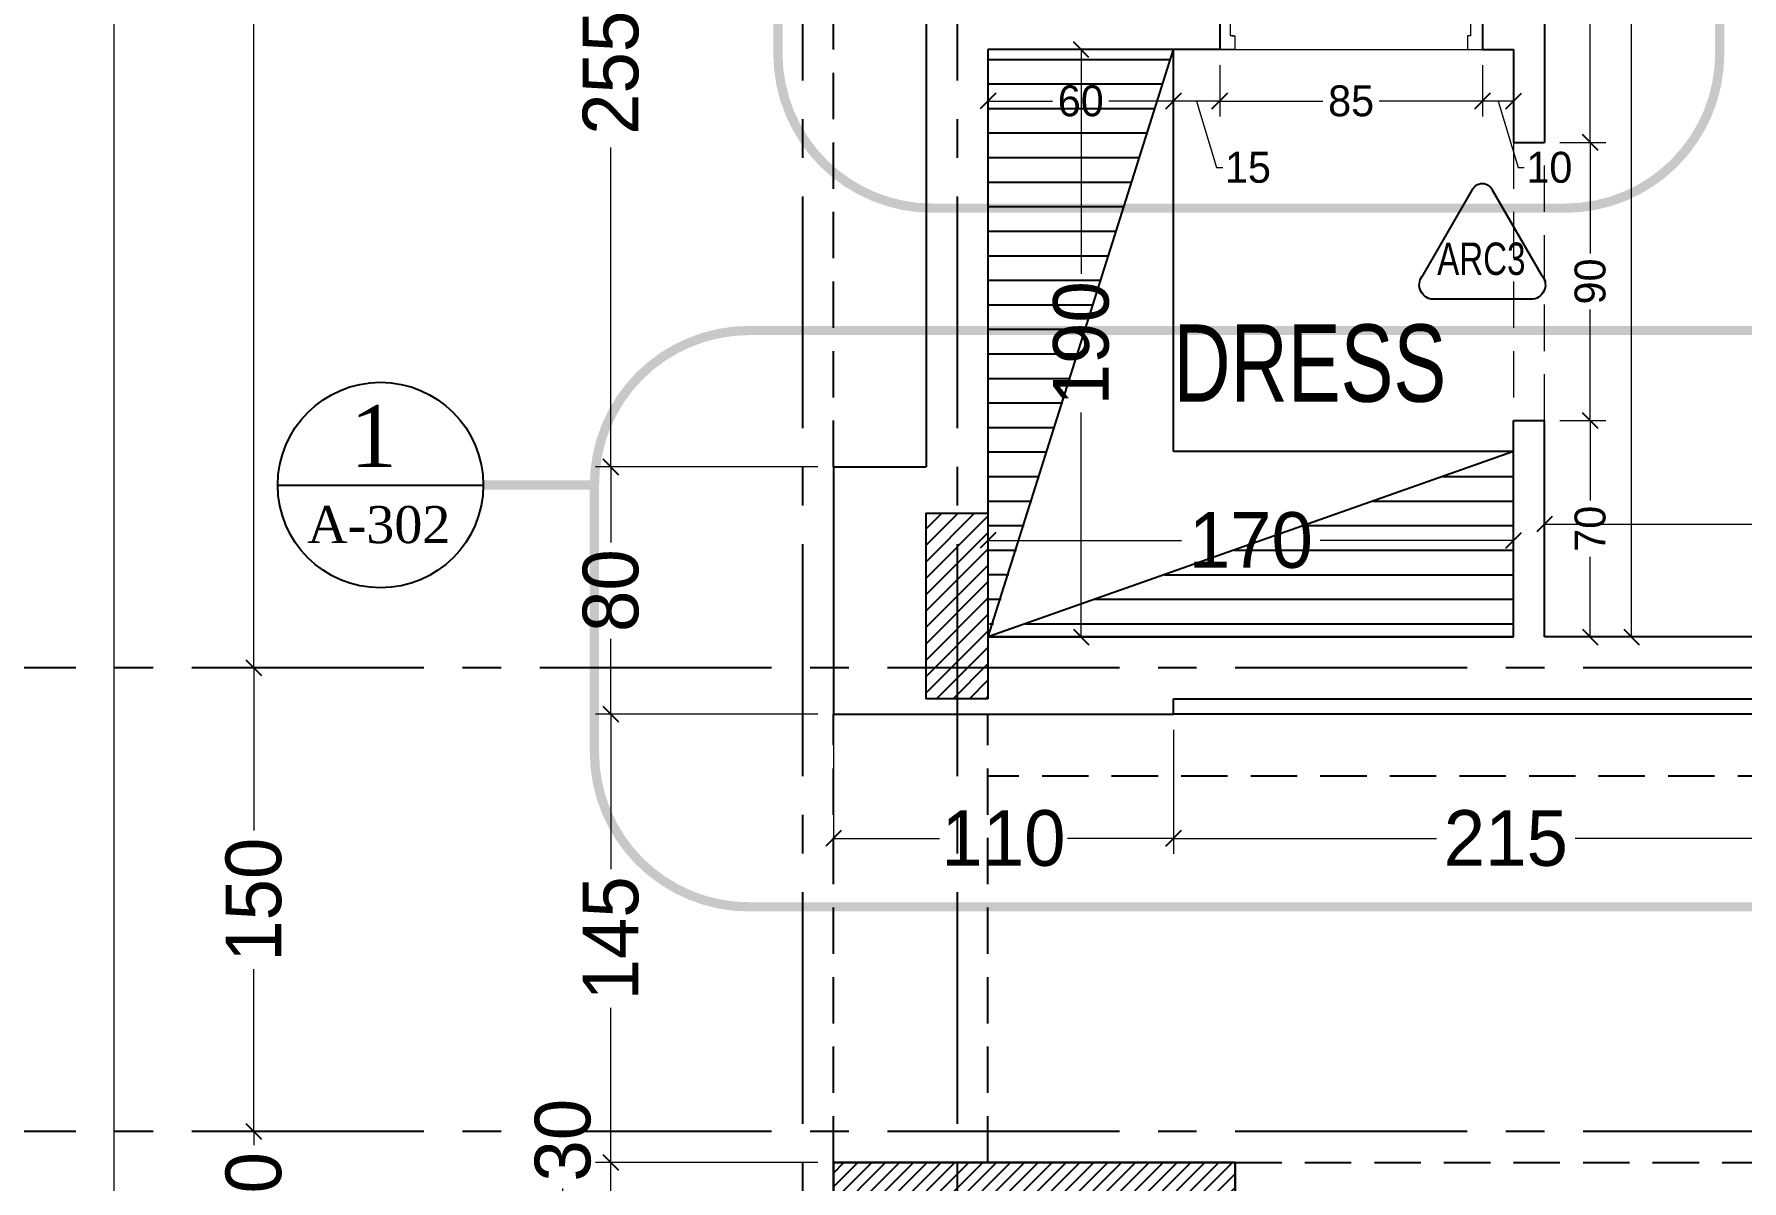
# Model space of a CAD drawing. Header units: centimetres. Extents: x 7997 to 116674, y 1017 to 13844.
# Drawn here: x 38694 to 39247, y 8681 to 9052 of the extents above; entities that cross this region are included whole.
import ezdxf

# ---------------------------------------------------------------- set-up
doc = ezdxf.new("R2010")
doc.units = ezdxf.units.CM
doc.header["$LTSCALE"] = 200
doc.header["$PDMODE"] = 2
for name, pattern in [('A-106-Typical Floor Plan$0$HIDDEN', [0.375, 0.25, -0.125]), ('CENTER2', [1.125, 0.75, -0.125, 0.125, -0.125]), ('DASHED', [0.75, 0.5, -0.25]), ('DASHED2', [0.375, 0.25, -0.125])]:
    doc.linetypes.add(name, pattern=pattern)
for name, color, linetype, lineweight in [('$1$FIXTURE', 6, 'Continuous', 13), ('$1$WALL', 3, 'Continuous', 25), ('HAT', 8, 'Continuous', 9), ('TEXT', 6, 'Continuous', 18), ('WALL', 3, 'Continuous', 25)]:
    doc.layers.add(name, color=color, linetype=linetype, lineweight=lineweight)
for name, color, linetype in [('$1$Z-RUBBER', 8, 'Continuous'), ('AXIS', 9, 'CENTER2'), ('COL', 1, 'Continuous'), ('CPBRD-LINES', 11, 'Continuous'), ('DIM', 11, 'Continuous'), ('GRID', 9, 'DASHED2'), ('STEP', 7, 'Continuous'), ('WINDOR', 6, 'Continuous')]:
    doc.layers.add(name, color=color, linetype=linetype)
doc.styles.add('STYLE1', font='times.ttf')
doc.styles.add('style8', font='swisscl.ttf', dxfattribs={"width": 0.8})
doc.styles.add('SWISS', font='swisscl.ttf')
doc.styles.add('T1', font='times.ttf')
doc.styles.add('T2', font='')
doc.styles.get('T2').set_extended_font_data('Elisia')
doc.dimstyles.new('NORMAL', dxfattribs={"dimtxt": 18, "dimasz": 5, "dimexe": 5, "dimexo": 5, "dimgap": 1, "dimtad": 0, "dimdec": 0, "dimdsep": 46, "dimtxsty": 'T2', "dimblk1": 'OBLIQUE', "dimblk2": 'OBLIQUE', "dimsah": 1, "dimcen": 0.09, "dimclrd": 4, "dimclre": 4, "dimclrt": 6, "dimadec": 0, "dimazin": 0, "dimtfac": 1, "dimtdec": 0, "dimtofl": 0, "dimtmove": 1, "dimatfit": 2, "dimldrblk": 'OPEN30', "dimfxl": 0, "dimtolj": 1, "dimtzin": 0, "dimlwd": 5, "dimlwe": 5, "dimarcsym": 0})
doc.dimstyles.new('NORMAL-1', dxfattribs={"dimtxt": 10, "dimasz": 5, "dimexe": 5, "dimexo": 5, "dimgap": 1, "dimtad": 0, "dimdec": 0, "dimdsep": 46, "dimtxsty": 'T2', "dimblk1": 'OBLIQUE', "dimblk2": 'OBLIQUE', "dimsah": 1, "dimcen": 0.09, "dimclrd": 4, "dimclre": 4, "dimclrt": 6, "dimadec": 0, "dimazin": 0, "dimtfac": 1, "dimtdec": 0, "dimtofl": 0, "dimtmove": 1, "dimatfit": 3, "dimldrblk": 'OPEN30', "dimfxl": 0, "dimtolj": 1, "dimtzin": 0, "dimlwd": 5, "dimlwe": 5, "dimarcsym": 0})
pattern_1 = [(0, (-5607318.147, -7847120.6), (3e-15, 7.9375), [])]

# ---------------------------------------------------------------- blocks, each defined once
blk = doc.blocks.new('_OBLIQUE')
at = {"color": 0, "linetype": 'ByBlock'}
blk.add_line((-0.5, -0.5), (0.5, 0.5), dxfattribs=at)
blk = doc.blocks.new('*D60')
at = {"layer": 'Defpoints', "color": 0, "transparency": 16777216}
for p in [(39183.02, 8893.47), (39183.02, 8857), (39573, 8857)]:
    blk.add_point(p, dxfattribs=at)
at = {"layer": 'DIM', "color": 4, "lineweight": 5, "transparency": 16777216}
for p, q in [((39183.02, 8862), (39183.02, 8898.47)), ((39183.02, 8893.47), (39353.86, 8893.47)), ((39573, 8893.47), (39402.15, 8893.47)), ((39573, 8862), (39573, 8898.47))]:
    blk.add_line(p, q, dxfattribs=at)
at = {"layer": 'DIM', "color": 4, "lineweight": 5, "transparency": 16777216, "xscale": 5, "yscale": 5, "zscale": 5, "rotation": 180}
blk.add_blockref('_OBLIQUE', (39183.02, 8893.47), dxfattribs=at)
at = {"layer": 'DIM', "color": 4, "lineweight": 5, "transparency": 16777216, "xscale": 5, "yscale": 5, "zscale": 5}
blk.add_blockref('_OBLIQUE', (39573, 8893.47), dxfattribs=at)
at = {"layer": 'DIM', "color": 6, "transparency": 16777216, "insert": (39378.01, 8893.47), "char_height": 18, "attachment_point": 5, "style": 'T2'}
blk.add_mtext('\\A1;390', dxfattribs=at)
blk = doc.blocks.new('_Open30')
at = {"color": 0, "linetype": 'ByBlock', "lineweight": -2}
for p, q in [((-1, 0.27), (0, 0)), ((0, 0), (-1, -0.27)), ((0, 0), (-1, 0))]:
    blk.add_line(p, q, dxfattribs=at)
blk = doc.blocks.new('*D62')
at = {"layer": 'Defpoints', "color": 0, "transparency": 16777216}
for p in [(39183.02, 9327), (39183.02, 8857), (39211.12, 8857)]:
    blk.add_point(p, dxfattribs=at)
at = {"layer": 'DIM', "color": 4, "lineweight": 5, "transparency": 16777216}
for p, q in [((39188.02, 9327), (39216.12, 9327)), ((39211.12, 9327), (39211.12, 9116.14)), ((39211.12, 8857), (39211.12, 9067.86)), ((39188.02, 8857), (39216.12, 8857))]:
    blk.add_line(p, q, dxfattribs=at)
at = {"layer": 'DIM', "color": 4, "lineweight": 5, "transparency": 16777216, "xscale": 5, "yscale": 5, "zscale": 5}
for p, rotation in [((39211.12, 9327), 90), ((39211.12, 8857), 270)]:
    blk.add_blockref('_OBLIQUE', p, dxfattribs=dict(at, rotation=rotation))
at = {"layer": 'DIM', "color": 6, "transparency": 16777216, "insert": (39211.12, 9092), "char_height": 18, "attachment_point": 5, "rotation": 90, "style": 'T2'}
blk.add_mtext('\\A1;470', dxfattribs=at)
blk = doc.blocks.new('*D64')
at = {"layer": 'Defpoints', "color": 0, "transparency": 16777216}
for p in [(39003, 9047), (39003, 8857), (39033.16, 8857)]:
    blk.add_point(p, dxfattribs=at)
at = {"layer": 'DIM', "color": 4, "lineweight": 5, "transparency": 16777216}
for p, q in [((39008, 9047), (39038.16, 9047)), ((39033.16, 9047), (39033.16, 8974.43)), ((39033.16, 8857), (39033.16, 8929.57)), ((39008, 8857), (39038.16, 8857))]:
    blk.add_line(p, q, dxfattribs=at)
at = {"layer": 'DIM', "color": 4, "lineweight": 5, "transparency": 16777216, "xscale": 5, "yscale": 5, "zscale": 5}
for p, rotation in [((39033.16, 9047), 90), ((39033.16, 8857), 270)]:
    blk.add_blockref('_OBLIQUE', p, dxfattribs=dict(at, rotation=rotation))
at = {"layer": 'DIM', "color": 6, "transparency": 16777216, "insert": (39033.16, 8952), "char_height": 18, "attachment_point": 5, "rotation": 90, "style": 'T2'}
blk.add_mtext('\\A1;190', dxfattribs=at)
blk = doc.blocks.new('*D65')
at = {"layer": 'Defpoints', "color": 0, "transparency": 16777216}
for p in [(39003.02, 8888.25), (39003.02, 8857), (39173.02, 8857)]:
    blk.add_point(p, dxfattribs=at)
at = {"layer": 'DIM', "color": 4, "lineweight": 5, "transparency": 16777216}
for p, q in [((39003.02, 8862), (39003.02, 8893.25)), ((39003.02, 8888.25), (39065.59, 8888.25)), ((39173.02, 8888.25), (39110.44, 8888.25)), ((39173.02, 8862), (39173.02, 8893.25))]:
    blk.add_line(p, q, dxfattribs=at)
at = {"layer": 'DIM', "color": 4, "lineweight": 5, "transparency": 16777216, "xscale": 5, "yscale": 5, "zscale": 5, "rotation": 180}
blk.add_blockref('_OBLIQUE', (39003.02, 8888.25), dxfattribs=at)
at = {"layer": 'DIM', "color": 4, "lineweight": 5, "transparency": 16777216, "xscale": 5, "yscale": 5, "zscale": 5}
blk.add_blockref('_OBLIQUE', (39173.02, 8888.25), dxfattribs=at)
at = {"layer": 'DIM', "color": 6, "transparency": 16777216, "insert": (39088.02, 8888.25), "char_height": 18, "attachment_point": 5, "style": 'T2'}
blk.add_mtext('\\A1;170', dxfattribs=at)
blk = doc.blocks.new('*D88')
at = {"layer": 'Defpoints', "color": 0, "transparency": 16777216}
for p in [(39183.02, 8927), (39197.8, 8927), (39183, 8857)]:
    blk.add_point(p, dxfattribs=at)
at = {"layer": 'DIM', "color": 4, "lineweight": 5, "transparency": 16777216}
for p, q in [((39188.02, 8927), (39202.8, 8927)), ((39197.8, 8927), (39197.8, 8901.1)), ((39197.8, 8857), (39197.8, 8882.91)), ((39188, 8857), (39202.8, 8857))]:
    blk.add_line(p, q, dxfattribs=at)
at = {"layer": 'DIM', "color": 4, "lineweight": 5, "transparency": 16777216, "xscale": 5, "yscale": 5, "zscale": 5}
for p, rotation in [((39197.8, 8927), 90), ((39197.8, 8857), 270)]:
    blk.add_blockref('_OBLIQUE', p, dxfattribs=dict(at, rotation=rotation))
at = {"layer": 'DIM', "color": 6, "transparency": 16777216, "insert": (39197.8, 8892), "char_height": 10, "attachment_point": 5, "rotation": 90, "style": 'T2'}
blk.add_mtext('\\A1;70', dxfattribs=at)
blk = doc.blocks.new('*D89')
at = {"layer": 'Defpoints', "color": 0, "transparency": 16777216}
for p in [(39183, 9017), (39197.8, 9017), (39183.02, 8927)]:
    blk.add_point(p, dxfattribs=at)
at = {"layer": 'DIM', "color": 4, "lineweight": 5, "transparency": 16777216}
for p, q in [((39188, 9017), (39202.8, 9017)), ((39197.8, 9017), (39197.8, 8981.1)), ((39197.8, 8927), (39197.8, 8962.91)), ((39188.02, 8927), (39202.8, 8927))]:
    blk.add_line(p, q, dxfattribs=at)
at = {"layer": 'DIM', "color": 4, "lineweight": 5, "transparency": 16777216, "xscale": 5, "yscale": 5, "zscale": 5}
for p, rotation in [((39197.8, 9017), 90), ((39197.8, 8927), 270)]:
    blk.add_blockref('_OBLIQUE', p, dxfattribs=dict(at, rotation=rotation))
at = {"layer": 'DIM', "color": 6, "transparency": 16777216, "insert": (39197.8, 8972), "char_height": 10, "attachment_point": 5, "rotation": 90, "style": 'T2'}
blk.add_mtext('\\A1;90', dxfattribs=at)
blk = doc.blocks.new('*D90')
at = {"layer": 'Defpoints', "color": 0, "transparency": 16777216}
for p in [(39183.02, 9327), (39197.8, 9327), (39183, 9017)]:
    blk.add_point(p, dxfattribs=at)
at = {"layer": 'DIM', "color": 4, "lineweight": 5, "transparency": 16777216}
for p, q in [((39188.02, 9327), (39202.8, 9327)), ((39197.8, 9327), (39197.8, 9184.91)), ((39197.8, 9017), (39197.8, 9159.1)), ((39188, 9017), (39202.8, 9017))]:
    blk.add_line(p, q, dxfattribs=at)
at = {"layer": 'DIM', "color": 4, "lineweight": 5, "transparency": 16777216, "xscale": 5, "yscale": 5, "zscale": 5}
for p, rotation in [((39197.8, 9327), 90), ((39197.8, 9017), 270)]:
    blk.add_blockref('_OBLIQUE', p, dxfattribs=dict(at, rotation=rotation))
at = {"layer": 'DIM', "color": 6, "transparency": 16777216, "insert": (39197.8, 9172), "char_height": 10, "attachment_point": 5, "rotation": 90, "style": 'T2'}
blk.add_mtext('\\A1;310', dxfattribs=at)
blk = doc.blocks.new('*D91')
at = {"layer": 'Defpoints', "color": 0, "transparency": 16777216}
for p in [(39162.96, 9047), (39173.02, 9047), (39162.96, 9030.37)]:
    blk.add_point(p, dxfattribs=at)
at = {"layer": 'DIM', "color": 4, "lineweight": 5, "transparency": 16777216}
for p, q in [((39162.96, 9042), (39162.96, 9025.37)), ((39173.02, 9042), (39173.02, 9025.37)), ((39173.02, 9030.37), (39162.96, 9030.37)), ((39167.99, 9030.37), (39174.44, 9008.87)), ((39174.44, 9008.87), (39176.44, 9008.87))]:
    blk.add_line(p, q, dxfattribs=at)
at = {"layer": 'DIM', "color": 4, "lineweight": 5, "transparency": 16777216, "xscale": 5, "yscale": 5, "zscale": 5, "rotation": 180}
blk.add_blockref('_OBLIQUE', (39162.96, 9030.37), dxfattribs=at)
at = {"layer": 'DIM', "color": 4, "lineweight": 5, "transparency": 16777216, "xscale": 5, "yscale": 5, "zscale": 5}
blk.add_blockref('_OBLIQUE', (39173.02, 9030.37), dxfattribs=at)
at = {"layer": 'DIM', "color": 6, "transparency": 16777216, "insert": (39184.58, 9008.87), "char_height": 10, "attachment_point": 5, "style": 'T2'}
blk.add_mtext('\\A1;10', dxfattribs=at)
blk = doc.blocks.new('*D92')
at = {"layer": 'Defpoints', "color": 0, "transparency": 16777216}
for p in [(39077.96, 9047), (39162.96, 9047), (39077.96, 9030.37)]:
    blk.add_point(p, dxfattribs=at)
at = {"layer": 'DIM', "color": 4, "lineweight": 5, "transparency": 16777216}
for p, q in [((39077.96, 9042), (39077.96, 9025.37)), ((39162.96, 9042), (39162.96, 9025.37)), ((39077.96, 9030.37), (39111.36, 9030.37)), ((39162.96, 9030.37), (39129.55, 9030.37))]:
    blk.add_line(p, q, dxfattribs=at)
at = {"layer": 'DIM', "color": 4, "lineweight": 5, "transparency": 16777216, "xscale": 5, "yscale": 5, "zscale": 5, "rotation": 180}
blk.add_blockref('_OBLIQUE', (39077.96, 9030.37), dxfattribs=at)
at = {"layer": 'DIM', "color": 4, "lineweight": 5, "transparency": 16777216, "xscale": 5, "yscale": 5, "zscale": 5}
blk.add_blockref('_OBLIQUE', (39162.96, 9030.37), dxfattribs=at)
at = {"layer": 'DIM', "color": 6, "transparency": 16777216, "insert": (39120.46, 9030.37), "char_height": 10, "attachment_point": 5, "style": 'T2'}
blk.add_mtext('\\A1;85', dxfattribs=at)
blk = doc.blocks.new('*D93')
at = {"layer": 'Defpoints', "color": 0, "transparency": 16777216}
for p in [(39063.02, 9047), (39077.96, 9047), (39063.02, 9030.37)]:
    blk.add_point(p, dxfattribs=at)
at = {"layer": 'DIM', "color": 4, "lineweight": 5, "transparency": 16777216}
for p, q in [((39063.02, 9042), (39063.02, 9025.37)), ((39077.96, 9042), (39077.96, 9025.37)), ((39077.96, 9030.37), (39063.02, 9030.37)), ((39070.49, 9030.37), (39076.94, 9008.87)), ((39076.94, 9008.87), (39078.94, 9008.87))]:
    blk.add_line(p, q, dxfattribs=at)
at = {"layer": 'DIM', "color": 4, "lineweight": 5, "transparency": 16777216, "xscale": 5, "yscale": 5, "zscale": 5, "rotation": 180}
blk.add_blockref('_OBLIQUE', (39063.02, 9030.37), dxfattribs=at)
at = {"layer": 'DIM', "color": 4, "lineweight": 5, "transparency": 16777216, "xscale": 5, "yscale": 5, "zscale": 5}
blk.add_blockref('_OBLIQUE', (39077.96, 9030.37), dxfattribs=at)
at = {"layer": 'DIM', "color": 6, "transparency": 16777216, "insert": (39087.08, 9008.87), "char_height": 10, "attachment_point": 5, "style": 'T2'}
blk.add_mtext('\\A1;15', dxfattribs=at)
blk = doc.blocks.new('*D94')
at = {"layer": 'Defpoints', "color": 0, "transparency": 16777216}
for p in [(39003, 9047), (39063.02, 9047), (39003, 9030.37)]:
    blk.add_point(p, dxfattribs=at)
at = {"layer": 'DIM', "color": 4, "lineweight": 5, "transparency": 16777216}
for p, q in [((39003, 9042), (39003, 9025.37)), ((39063.02, 9042), (39063.02, 9025.37)), ((39003, 9030.37), (39023.91, 9030.37)), ((39063.02, 9030.37), (39042.1, 9030.37))]:
    blk.add_line(p, q, dxfattribs=at)
at = {"layer": 'DIM', "color": 4, "lineweight": 5, "transparency": 16777216, "xscale": 5, "yscale": 5, "zscale": 5, "rotation": 180}
blk.add_blockref('_OBLIQUE', (39003, 9030.37), dxfattribs=at)
at = {"layer": 'DIM', "color": 4, "lineweight": 5, "transparency": 16777216, "xscale": 5, "yscale": 5, "zscale": 5}
blk.add_blockref('_OBLIQUE', (39063.02, 9030.37), dxfattribs=at)
at = {"layer": 'DIM', "color": 6, "transparency": 16777216, "insert": (39033.01, 9030.37), "char_height": 10, "attachment_point": 5, "style": 'T2'}
blk.add_mtext('\\A1;60', dxfattribs=at)
blk = doc.blocks.new('*D810')
at = {"layer": 'Defpoints', "color": 0, "transparency": 16777216}
for p in [(39278, 8837), (39063, 8832), (39063, 8791.85)]:
    blk.add_point(p, dxfattribs=at)
at = {"layer": 'DIM', "color": 4, "lineweight": 5, "transparency": 16777216}
for p, q in [((39063, 8827), (39063, 8786.85)), ((39278, 8832), (39278, 8786.85)), ((39063, 8791.85), (39148.07, 8791.85)), ((39278, 8791.85), (39192.93, 8791.85))]:
    blk.add_line(p, q, dxfattribs=at)
at = {"layer": 'DIM', "color": 4, "lineweight": 5, "transparency": 16777216, "xscale": 5, "yscale": 5, "zscale": 5, "rotation": 180}
blk.add_blockref('_OBLIQUE', (39063, 8791.85), dxfattribs=at)
at = {"layer": 'DIM', "color": 4, "lineweight": 5, "transparency": 16777216, "xscale": 5, "yscale": 5, "zscale": 5}
blk.add_blockref('_OBLIQUE', (39278, 8791.85), dxfattribs=at)
at = {"layer": 'DIM', "color": 6, "transparency": 16777216, "insert": (39170.5, 8791.85), "char_height": 18, "attachment_point": 5, "style": 'T2'}
blk.add_mtext('\\A1;215', dxfattribs=at)
blk = doc.blocks.new('*D811')
at = {"layer": 'Defpoints', "color": 0, "transparency": 16777216}
for p in [(38953, 8832), (39063, 8832), (38953, 8791.85)]:
    blk.add_point(p, dxfattribs=at)
at = {"layer": 'DIM', "color": 4, "lineweight": 5, "transparency": 16777216}
for p, q in [((38953, 8827), (38953, 8786.85)), ((39063, 8827), (39063, 8786.85)), ((38953, 8791.85), (38987.29, 8791.85)), ((39063, 8791.85), (39028.71, 8791.85))]:
    blk.add_line(p, q, dxfattribs=at)
at = {"layer": 'DIM', "color": 4, "lineweight": 5, "transparency": 16777216, "xscale": 5, "yscale": 5, "zscale": 5, "rotation": 180}
blk.add_blockref('_OBLIQUE', (38953, 8791.85), dxfattribs=at)
at = {"layer": 'DIM', "color": 4, "lineweight": 5, "transparency": 16777216, "xscale": 5, "yscale": 5, "zscale": 5}
blk.add_blockref('_OBLIQUE', (39063, 8791.85), dxfattribs=at)
at = {"layer": 'DIM', "color": 6, "transparency": 16777216, "insert": (39008, 8791.85), "char_height": 18, "attachment_point": 5, "style": 'T2'}
blk.add_mtext('\\A1;110', dxfattribs=at)
blk = doc.blocks.new('*D812')
at = {"layer": 'Defpoints', "color": 0, "transparency": 16777216}
for p in [(38881.02, 8687), (38953, 8687), (38953, 8657)]:
    blk.add_point(p, dxfattribs=at)
at = {"layer": 'DIM', "color": 4, "lineweight": 5, "transparency": 16777216}
for p, q in [((38948, 8687), (38876.02, 8687)), ((38881.02, 8657), (38881.02, 8687)), ((38865.52, 8676.65), (38865.52, 8678.65)), ((38881.02, 8672), (38865.52, 8676.65)), ((38948, 8657), (38876.02, 8657))]:
    blk.add_line(p, q, dxfattribs=at)
at = {"layer": 'DIM', "color": 4, "lineweight": 5, "transparency": 16777216, "xscale": 5, "yscale": 5, "zscale": 5}
for p, rotation in [((38881.02, 8687), 90), ((38881.02, 8657), 270)]:
    blk.add_blockref('_OBLIQUE', p, dxfattribs=dict(at, rotation=rotation))
at = {"layer": 'DIM', "color": 6, "transparency": 16777216, "insert": (38865.52, 8694.22), "char_height": 18, "attachment_point": 5, "rotation": 90, "style": 'T2'}
blk.add_mtext('\\A1;30', dxfattribs=at)
blk = doc.blocks.new('*D813')
at = {"layer": 'Defpoints', "color": 0, "transparency": 16777216}
for p in [(38881.02, 8832), (38953, 8832), (38953, 8687)]:
    blk.add_point(p, dxfattribs=at)
at = {"layer": 'DIM', "color": 4, "lineweight": 5, "transparency": 16777216}
for p, q in [((38948, 8832), (38876.02, 8832)), ((38881.02, 8832), (38881.02, 8781.93)), ((38881.02, 8687), (38881.02, 8737.07)), ((38948, 8687), (38876.02, 8687))]:
    blk.add_line(p, q, dxfattribs=at)
at = {"layer": 'DIM', "color": 4, "lineweight": 5, "transparency": 16777216, "xscale": 5, "yscale": 5, "zscale": 5}
for p, rotation in [((38881.02, 8832), 90), ((38881.02, 8687), 270)]:
    blk.add_blockref('_OBLIQUE', p, dxfattribs=dict(at, rotation=rotation))
at = {"layer": 'DIM', "color": 6, "transparency": 16777216, "insert": (38881.02, 8759.5), "char_height": 18, "attachment_point": 5, "rotation": 90, "style": 'T2'}
blk.add_mtext('\\A1;145', dxfattribs=at)
blk = doc.blocks.new('*D814')
at = {"layer": 'Defpoints', "color": 0, "transparency": 16777216}
for p in [(38881.02, 8912), (38953, 8912), (38953, 8832)]:
    blk.add_point(p, dxfattribs=at)
at = {"layer": 'DIM', "color": 4, "lineweight": 5, "transparency": 16777216}
for p, q in [((38948, 8912), (38876.02, 8912)), ((38881.02, 8912), (38881.02, 8887.57)), ((38881.02, 8832), (38881.02, 8856.43)), ((38948, 8832), (38876.02, 8832))]:
    blk.add_line(p, q, dxfattribs=at)
at = {"layer": 'DIM', "color": 4, "lineweight": 5, "transparency": 16777216, "xscale": 5, "yscale": 5, "zscale": 5}
for p, rotation in [((38881.02, 8912), 90), ((38881.02, 8832), 270)]:
    blk.add_blockref('_OBLIQUE', p, dxfattribs=dict(at, rotation=rotation))
at = {"layer": 'DIM', "color": 6, "transparency": 16777216, "insert": (38881.02, 8872), "char_height": 18, "attachment_point": 5, "rotation": 90, "style": 'T2'}
blk.add_mtext('\\A1;80', dxfattribs=at)
blk = doc.blocks.new('*D815')
at = {"layer": 'Defpoints', "color": 0, "transparency": 16777216}
for p in [(38881.02, 9167), (38983, 9167), (38953, 8912)]:
    blk.add_point(p, dxfattribs=at)
at = {"layer": 'DIM', "color": 4, "lineweight": 5, "transparency": 16777216}
for p, q in [((38978, 9167), (38876.02, 9167)), ((38881.02, 9167), (38881.02, 9063.64)), ((38881.02, 8912), (38881.02, 9015.36)), ((38948, 8912), (38876.02, 8912))]:
    blk.add_line(p, q, dxfattribs=at)
at = {"layer": 'DIM', "color": 4, "lineweight": 5, "transparency": 16777216, "xscale": 5, "yscale": 5, "zscale": 5}
for p, rotation in [((38881.02, 9167), 90), ((38881.02, 8912), 270)]:
    blk.add_blockref('_OBLIQUE', p, dxfattribs=dict(at, rotation=rotation))
at = {"layer": 'DIM', "color": 6, "transparency": 16777216, "insert": (38881.02, 9039.5), "char_height": 18, "attachment_point": 5, "rotation": 90, "style": 'T2'}
blk.add_mtext('\\A1;255', dxfattribs=at)
blk = doc.blocks.new('$1$A$C414D25BB')
at = {"layer": '$1$Z-RUBBER', "ltscale": 0.05}
h = blk.add_hatch(dxfattribs=at)
h.set_pattern_fill('ANSI31', color=256, style=0)
h.set_pattern_definition([(45, (-21734.0303, -7392.24753), (-0.08838834765, 0.08838834765), [])])
h.paths.add_polyline_path([(0.114, 0.0618, -5.138733), (0.1155, 0.0618), (0.1155, 0.0603), (0.1162, 0.0603), (0.1155, 0.0581), (0.1162, 0.0581), (0.1147, 0.0556), (0.1132, 0.0581), (0.114, 0.0581), (0.1132, 0.0603), (0.114, 0.0603)])
at = {"layer": '$1$FIXTURE'}
for p, q in [((0.8572, 0.9156), (0.8572, 0.1156)), ((0.9072, 0.9156), (0.8572, 0.9156)), ((0.9072, 0.1156), (0.9072, 0.9156)), ((0.1072, 0.1156), (0.0722, 0.1156)), ((0.0722, 0.1156), (0.0722, 0.0156)), ((0.1072, 0.1156), (0.1072, 0.0616)), ((0.8572, 0.1156), (0.9072, 0.1156)), ((0.9072, 0.1156), (0.9472, 0.1156)), ((0.9072, 0.1156), (0.9072, 0.0616)), ((0.9472, 0.1156), (0.9472, 0.0156)), ((0.1192, 0.0616), (0.1072, 0.0616)), ((0.1122, 0.0616), (0.1222, 0.0616)), ((0.1222, 0.0616), (0.1222, 0.0156)), ((0.9072, 0.0616), (0.8972, 0.0616)), ((0.8972, 0.0616), (0.8972, 0.0156)), ((0.1222, 0.0156), (0.0722, 0.0156)), ((0.8972, 0.0156), (0.9472, 0.0156))]:
    blk.add_line(p, q, dxfattribs=at)
blk.add_lwpolyline([(0.9055, 0.0616), (0.904, 0.0616)], dxfattribs=at)
blk.add_arc((0.9072, 0.1156), 0.8, 90, 180, dxfattribs=at)
blk = doc.blocks.new('06-FF COLUMNS-Essa', base_point=(38719.86, 8657))
at = {"layer": 'COL', "ltscale": 0.05}
h = blk.add_hatch(dxfattribs=at)
h.set_pattern_fill('ANSI31', color=8, scale=30)
h.set_pattern_definition([(45, (-33014.8116, -54636.4848), (-2.65165043, 2.65165043), [])])
h.paths.add_polyline_path([(38769.86, 8837), (38749.86, 8837), (38749.86, 8897), (38769.86, 8897)])
at = {"layer": 'DIM'}
h = blk.add_hatch(dxfattribs=at)
h.set_pattern_fill('ANSI31', color=8)
h.set_pattern_definition([(45, (38719.8604, 8657.002), (-2.245064, 2.245064), [])])
h.paths.add_polyline_path([(38719.86, 8657), (38849.86, 8657), (38849.86, 8687), (38719.86, 8687)])
at = {"layer": 'COL'}
for points in [[(38769.86, 8837), (38749.86, 8837), (38749.86, 8897), (38769.86, 8897)], [(38719.86, 8657), (38849.86, 8657), (38849.86, 8687), (38719.86, 8687)]]:
    blk.add_lwpolyline(points, close=True, dxfattribs=at)
blk = doc.blocks.new('03-FIRST FLOOR PLAN-selattin', base_point=(31015.73, 25621.5))
at = {"layer": 'CPBRD-LINES'}
h = blk.add_hatch(dxfattribs=at)
h.set_pattern_fill('ANSI31', color=256, scale=2.5, angle=315, style=0)
h.set_pattern_definition(pattern_1)
h.paths.add_polyline_path([(29996.18, 24276.65), (29995.74, 24466.5), (30055.74, 24466.5)])
h = blk.add_hatch(dxfattribs=at)
h.set_pattern_fill('ANSI31', color=256, scale=2.5, angle=315, style=0)
h.set_pattern_definition(pattern_1)
h.paths.add_polyline_path([(30165.74, 24336.5), (30165.74, 24276.5), (29995.74, 24276.5)])
for p, q in [((29995.74, 24276.5), (30055.74, 24466.5)), ((30055.74, 24336.5), (30055.74, 24466.5)), ((30165.74, 24336.5), (29995.74, 24276.5)), ((30165.74, 24336.5), (30055.74, 24336.5))]:
    blk.add_line(p, q, dxfattribs=at)
at = {"layer": 'HAT', "ltscale": 0.15}
blk.add_line((30070.69, 24466.5), (30155.69, 24466.5), dxfattribs=at)
at = {"layer": 'HAT', "linetype": 'DASHED', "ltscale": 0.15}
for p, q in [((30165.74, 24436.5), (30165.74, 24346.5)), ((30175.74, 24346.5), (30175.74, 24436.5))]:
    blk.add_line(p, q, dxfattribs=at)
at = {"layer": 'WALL', "color": 8, "linetype": 'A-106-Typical Floor Plan$0$HIDDEN', "ltscale": 0.3}
for p, q in [((29945.73, 24331.5), (29945.73, 24746.5)), ((29945.73, 24106.5), (29945.73, 24251.5)), ((29995.73, 24106.5), (29995.73, 24251.5)), ((30075.73, 24106.5), (30565.73, 24106.5))]:
    blk.add_line(p, q, dxfattribs=at)
at = {"layer": 'WALL'}
for p, q in [((30175.73, 24746.5), (30175.73, 24436.5)), ((29975.73, 24586.5), (29975.73, 24331.5)), ((30070.69, 24476.5), (30070.69, 24466.5)), ((30155.69, 24476.5), (30155.69, 24466.5)), ((29995.73, 24466.5), (29995.73, 24276.5)), ((30070.69, 24466.5), (29995.73, 24466.5)), ((30155.69, 24466.5), (30165.74, 24466.5)), ((30165.74, 24466.5), (30165.74, 24436.5)), ((30165.74, 24436.5), (30175.73, 24436.5)), ((30165.74, 24346.5), (30175.73, 24346.5)), ((30165.74, 24276.5), (30165.74, 24346.5)), ((30175.73, 24276.5), (30175.73, 24346.5)), ((29945.73, 24331.5), (29975.73, 24331.5)), ((29995.73, 24276.5), (30165.74, 24276.5)), ((30165.74, 24276.5), (29995.74, 24276.5)), ((30270.73, 24276.5), (30175.74, 24276.5)), ((30055.73, 24251.5), (30055.73, 24256.5)), ((30055.73, 24256.5), (30270.73, 24256.5)), ((29945.73, 24251.5), (30055.73, 24251.5))]:
    blk.add_line(p, q, dxfattribs=at)
at = {"layer": 'WALL', "ltscale": 150}
blk.add_line((29945.73, 24331.5), (29945.73, 24251.5), dxfattribs=at)
at = {"layer": 'WALL', "color": 8, "linetype": 'A-106-Typical Floor Plan$0$HIDDEN', "ltscale": 0.3}
blk.add_lwpolyline([(30545.73, 24106.5), (30545.73, 24231.5), (29995.73, 24231.5)], dxfattribs=at)
at = {"layer": 'WALL'}
blk.add_lwpolyline([(29945.73, 24106.5), (30075.73, 24106.5), (30075.73, 24076.5), (29945.73, 24076.5)], close=True, dxfattribs=at)
at = {"layer": 'WINDOR'}
blk.add_line((30470.73, 24251.5), (30055.73, 24251.5), dxfattribs=at)
at = {"layer": '$1$WALL', "color": 0, "xscale": 97.14285718560265, "yscale": 97.14285718560265, "zscale": 97.14285718560265}
blk.add_blockref('$1$A$C414D25BB', (30063.67, 24464.98), dxfattribs=at)
at = {"color": 6, "ltscale": 2}
blk.add_blockref('06-FF COLUMNS-Essa', (29945.73, 24076.5), dxfattribs=at)
at = {"layer": 'TEXT', "style": 'style8'}
blk.add_text('DRESS', height=25, dxfattribs=at).set_placement((30055.71, 24352.6))
blk = doc.blocks.new('*D1693')
at = {"layer": 'Defpoints', "color": 0, "transparency": 16777216}
for p in [(37000.56, 5697), (37000.56, 5697), (37000.56, 5657)]:
    blk.add_point(p, dxfattribs=at)
at = {"layer": 'DIM', "color": 4, "lineweight": 5, "transparency": 16777216}
for p, q in [((37000.56, 5697), (37000.56, 5692.57)), ((37000.56, 5657), (37000.56, 5661.43))]:
    blk.add_line(p, q, dxfattribs=at)
at = {"layer": 'DIM', "color": 4, "lineweight": 5, "transparency": 16777216, "xscale": 5, "yscale": 5, "zscale": 5}
for p, rotation in [((37000.56, 5697), 90), ((37000.56, 5657), 270)]:
    blk.add_blockref('_OBLIQUE', p, dxfattribs=dict(at, rotation=rotation))
at = {"layer": 'DIM', "color": 6, "transparency": 16777216, "insert": (37000.56, 5677), "char_height": 18, "attachment_point": 5, "rotation": 90, "style": 'T2'}
blk.add_mtext('\\A1;40', dxfattribs=at)
blk = doc.blocks.new('*D1694')
at = {"layer": 'Defpoints', "color": 0, "transparency": 16777216}
for p in [(37000.56, 5847), (37000.56, 5847), (37000.56, 5697)]:
    blk.add_point(p, dxfattribs=at)
at = {"layer": 'DIM', "color": 4, "lineweight": 5, "transparency": 16777216}
for p, q in [((37000.56, 5847), (37000.56, 5794.43)), ((37000.56, 5697), (37000.56, 5749.57))]:
    blk.add_line(p, q, dxfattribs=at)
at = {"layer": 'DIM', "color": 4, "lineweight": 5, "transparency": 16777216, "xscale": 5, "yscale": 5, "zscale": 5}
for p, rotation in [((37000.56, 5847), 90), ((37000.56, 5697), 270)]:
    blk.add_blockref('_OBLIQUE', p, dxfattribs=dict(at, rotation=rotation))
at = {"layer": 'DIM', "color": 6, "transparency": 16777216, "insert": (37000.56, 5772), "char_height": 18, "attachment_point": 5, "rotation": 90, "style": 'T2'}
blk.add_mtext('\\A1;150', dxfattribs=at)
blk = doc.blocks.new('*D1695')
at = {"layer": 'Defpoints', "color": 0, "transparency": 16777216}
for p in [(37000.56, 6337), (37000.56, 6337), (37000.56, 5847)]:
    blk.add_point(p, dxfattribs=at)
at = {"layer": 'DIM', "color": 4, "lineweight": 5, "transparency": 16777216}
for p, q in [((37000.56, 6337), (37000.56, 6116.14)), ((37000.56, 5847), (37000.56, 6067.86))]:
    blk.add_line(p, q, dxfattribs=at)
at = {"layer": 'DIM', "color": 4, "lineweight": 5, "transparency": 16777216, "xscale": 5, "yscale": 5, "zscale": 5}
for p, rotation in [((37000.56, 6337), 90), ((37000.56, 5847), 270)]:
    blk.add_blockref('_OBLIQUE', p, dxfattribs=dict(at, rotation=rotation))
at = {"layer": 'DIM', "color": 6, "transparency": 16777216, "insert": (37000.56, 6092), "char_height": 18, "attachment_point": 5, "rotation": 90, "style": 'T2'}
blk.add_mtext('\\A1;490', dxfattribs=at)
blk = doc.blocks.new('*D1702')
at = {"layer": 'Defpoints', "color": 0, "transparency": 16777216}
for p in [(36955.4, 7202), (37069.34, 7202), (37069.34, 5657)]:
    blk.add_point(p, dxfattribs=at)
at = {"layer": 'DIM', "color": 4, "lineweight": 5, "transparency": 16777216}
for p, q in [((37064.34, 7202), (36950.4, 7202)), ((36955.4, 7202), (36955.4, 6470.74)), ((36955.4, 5657), (36955.4, 6388.26)), ((37064.34, 5657), (36950.4, 5657))]:
    blk.add_line(p, q, dxfattribs=at)
at = {"layer": 'DIM', "color": 4, "lineweight": 5, "transparency": 16777216, "xscale": 5, "yscale": 5, "zscale": 5}
for p, rotation in [((36955.4, 7202), 90), ((36955.4, 5657), 270)]:
    blk.add_blockref('_OBLIQUE', p, dxfattribs=dict(at, rotation=rotation))
at = {"layer": 'DIM', "color": 6, "transparency": 16777216, "insert": (36955.4, 6429.5), "char_height": 30, "attachment_point": 5, "rotation": 90, "style": 'T1'}
blk.add_mtext('\\A1;1545', dxfattribs=at)
blk = doc.blocks.new('09-GRID LINE PLAN-Essa', base_point=(37178.06, 7462))
at = {"layer": 'AXIS', "ltscale": 0.5}
for p, q in [((37178.06, 7462), (37178.06, 5332)), ((37228.06, 7462), (37228.06, 5332)), ((38518.06, 5847), (36878.06, 5847)), ((38518.06, 5697), (36878.06, 5697))]:
    blk.add_line(p, q, dxfattribs=at)
at = {"layer": 'DIM'}
dim = blk.add_linear_dim(base=(36955.4, 7202), p1=(37069.34, 5657), p2=(37069.34, 7202), angle=90, dimstyle='NORMAL', override={"dimtxt": 30, "dimtxsty": 'T1'}, dxfattribs=at)
dim.commit()
dim.dimension.update_dxf_attribs({"geometry": '*D1702', "text_midpoint": (36955.4, 6429.5)})
for base, p1, p2, picture, middle in [((37000.56, 6337), (37000.56, 5847), (37000.56, 6337), '*D1695', (37000.56, 6092)), ((37000.56, 5847), (37000.56, 5697), (37000.56, 5847), '*D1694', (37000.56, 5772)), ((37000.56, 5697), (37000.56, 5657), (37000.56, 5697), '*D1693', (37000.56, 5677))]:
    dim = blk.add_linear_dim(base=base, p1=p1, p2=p2, angle=90, dimstyle='NORMAL', dxfattribs=at)
    dim.commit()
    dim.dimension.update_dxf_attribs({"geometry": picture, "text_midpoint": middle})

msp = doc.modelspace()

# ---------------------------------------------------------------- linework, layer by layer
at = {"layer": 'DIM', "color": 0, "linetype": 'DASHED', "ltscale": 0.2, "const_width": 3}
msp.add_lwpolyline([(38875.698, 8819.7013, 0.41421356), (38925.698, 8769.7013), (39344.7097, 8769.7013, 0.41421356), (39394.7097, 8819.7013), (39394.7097, 8906.1381, 0.41421356), (39344.7097, 8956.1381), (38925.698, 8956.1381, 0.41421356), (38875.698, 8906.1381)], format="xyb", close=True, dxfattribs=at)
msp.add_lwpolyline([(38839.7432, 8906.1381), (38875.698, 8906.1381)], dxfattribs=at)
at = {"layer": 'GRID', "linetype": 'Continuous', "ltscale": 150}
msp.add_line((38773.2645, 8906.1381), (38839.7432, 8906.1381), dxfattribs=at)
msp.add_circle((38806.5039, 8906.1381), 33.2394, dxfattribs=at)
at = {"layer": 'STEP'}
msp.add_lwpolyline([(39159.6354, 9001.519, -0.64981449), (39166.0954, 9001.6583), (39181.9462, 8974.2039, -0.61363207), (39179.3099, 8966.2809), (39146.5014, 8966.2809, -0.61363207), (39143.865, 8974.2039)], format="xyb", close=True, dxfattribs=at)

# ---------------------------------------------------------------- texts
at = {"layer": 'DIM', "color": 7, "linetype": 'ByBlock', "style": 'STYLE1'}
for s, height, p in [('1', 20, (38796.7055, 8911.9714)), ('A-302', 12, (38782.7909, 8887.3558))]:
    msp.add_text(s, height=height, dxfattribs=at).set_placement(p)
at = {"layer": 'TEXT', "style": 'SWISS'}
msp.add_text('ARC3', height=10.45094, dxfattribs=at).set_placement((39148.3014, 8974.127))

# ---------------------------------------------------------------- dimensions: what is measured, and where the dimension line sits
at = {"layer": 'DIM'}
for base, p1, p2, angle, dimstyle, picture, middle in [((39197.7986, 9327.002), (39182.9995, 9017.002), (39183.0155, 9327.002), 270, 'NORMAL-1', '*D90', (39197.7986, 9172.002)), ((39211.1184, 8857.002), (39183.0155, 9327.002), (39183.0155, 8857.002), 270, 'NORMAL', '*D62', (39211.1184, 9092.002)), ((38881.0154, 9167.002), (38952.9995, 8912.002), (38982.9995, 9167.002), 90, 'NORMAL', '*D815', (38881.0154, 9039.502)), ((39033.1592, 8857.002), (39002.9995, 9047.002), (39002.9995, 8857.002), 270, 'NORMAL', '*D64', (39033.1592, 8952.002)), ((39197.7986, 9017.002), (39183.0155, 8927.002), (39182.9995, 9017.002), 270, 'NORMAL-1', '*D89', (39197.7986, 8972.002)), ((39197.7986, 8927.002), (39182.9995, 8857.002), (39183.0155, 8927.002), 270, 'NORMAL-1', '*D88', (39197.7986, 8892.002)), ((38881.0154, 8912.002), (38952.9995, 8832.002), (38952.9995, 8912.002), 90, 'NORMAL', '*D814', (38881.0154, 8872.002)), ((38881.0154, 8832.002), (38952.9995, 8687.002), (38952.9995, 8832.002), 90, 'NORMAL', '*D813', (38881.0154, 8759.502)), ((38881.0154, 8687.002), (38952.9995, 8657.002), (38952.9995, 8687.002), 90, 'NORMAL', '*D812', (38865.5154, 8679.652))]:
    dim = msp.add_linear_dim(base=base, p1=p1, p2=p2, angle=angle, dimstyle=dimstyle, dxfattribs=at)
    dim.commit()
    dim.dimension.update_dxf_attribs({"geometry": picture, "text_midpoint": middle})
for base, p1, p2, dimstyle, picture, middle in [((39002.9995, 9030.367), (39063.0155, 9047.002), (39002.9995, 9047.002), 'NORMAL-1', '*D94', (39033.0075, 9030.367)), ((39063.0155, 9030.367), (39077.9569, 9047.002), (39063.0155, 9047.002), 'NORMAL-1', '*D93', (39079.9362, 9008.867)), ((39077.9569, 9030.367), (39162.9569, 9047.002), (39077.9569, 9047.002), 'NORMAL-1', '*D92', (39120.4569, 9030.367)), ((39162.9569, 9030.367), (39173.0155, 9047.002), (39162.9569, 9047.002), 'NORMAL-1', '*D91', (39177.4362, 9008.867)), ((39183.0155, 8893.4726), (39572.9995, 8857.002), (39183.0155, 8857.002), 'NORMAL', '*D60', (39378.0075, 8893.4726)), ((39003.0155, 8888.2456), (39173.0155, 8857.002), (39003.0155, 8857.002), 'NORMAL', '*D65', (39088.0155, 8888.2456)), ((39062.9995, 8791.8467), (39277.9995, 8837.002), (39062.9995, 8832.002), 'NORMAL', '*D810', (39170.4995, 8791.8467)), ((38952.9995, 8791.8467), (39062.9995, 8832.002), (38952.9995, 8832.002), 'NORMAL', '*D811', (39007.9995, 8791.8467))]:
    dim = msp.add_linear_dim(base=base, p1=p1, p2=p2, dimstyle=dimstyle, dxfattribs=at)
    dim.commit()
    dim.dimension.update_dxf_attribs({"geometry": picture, "text_midpoint": middle})

# ---------------------------------------------------------------- next in the draw order: block references
at = {"layer": 'DIM', "linetype": 'Continuous'}
msp.add_blockref('03-FIRST FLOOR PLAN-selattin', (40022.9995, 10202.002), dxfattribs=at)

# ---------------------------------------------------------------- next in the draw order: linework, layer by layer
at = {"layer": 'DIM', "color": 0, "linetype": 'DASHED', "ltscale": 0.2, "const_width": 3}
msp.add_lwpolyline([(39189.6924, 8995.709), (38985.0461, 8995.709, -0.41421356), (38935.0461, 9045.709), (38935.0461, 9326.1898, -0.41421356), (38985.0461, 9376.1898), (39189.6924, 9376.1898, -0.41421356), (39239.6924, 9326.1898), (39239.6924, 9045.709, -0.41421356)], format="xyb", close=True, dxfattribs=at)

# ---------------------------------------------------------------- next in the draw order: block references
at = {"layer": 'COL', "linetype": 'Continuous'}
msp.add_blockref('09-GRID LINE PLAN-Essa', (38942.9995, 10462.002), dxfattribs=at)

doc.saveas('drawing.dxf')
